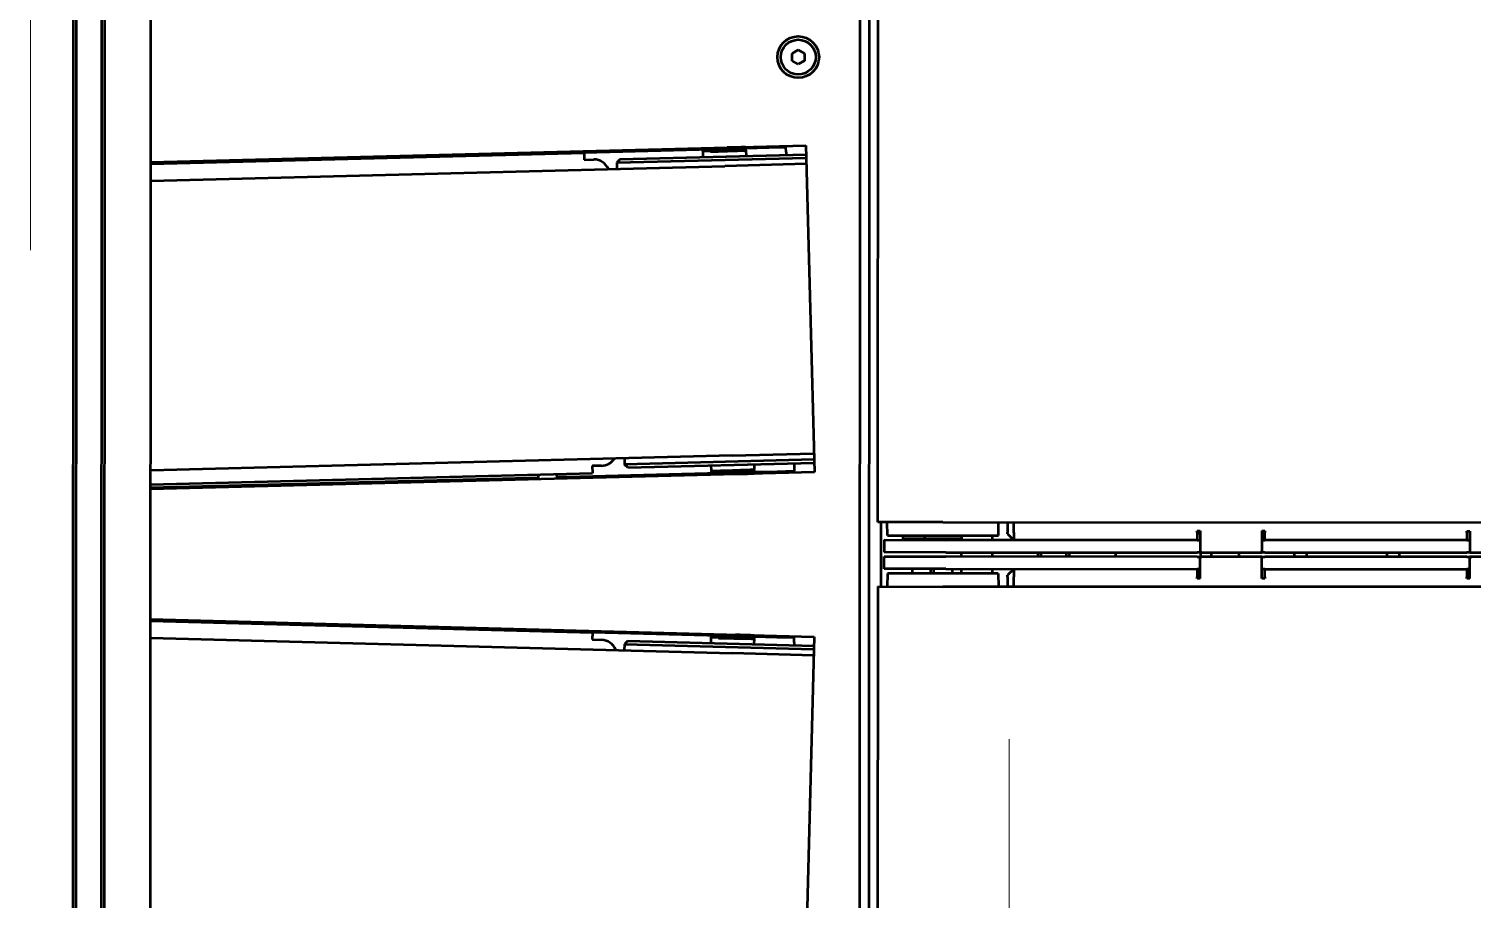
# Model space of a CAD drawing. Header units: millimetres. Extents: x 845401 to 948039, y 511594 to 550263.
# Drawn here: x 912824.5 to 913292.7, y 536527.6 to 536810.1 of the extents above; entities that cross this region are included whole.
import ezdxf

# ---------------------------------------------------------------- set-up
doc = ezdxf.new("R2010")
doc.units = ezdxf.units.MM
doc.layers.add('00', color=7, linetype='Continuous')
doc.layers.add('A-剖-0.10mm.......SECT-L01', color=255, linetype='Continuous', lineweight=18)
doc.layers.add('可见 (ISO)', color=7, linetype='Continuous', lineweight=50)

# ---------------------------------------------------------------- blocks, each defined once
blk = doc.blocks.new('单件分离新结构核图')
at = {"layer": '可见 (ISO)'}
for p, q in [((4619101.27, 893985.08), (4619101.27, 896285.08)), ((4619102.27, 893985.08), (4619102.27, 896285.08)), ((4619110.47, 893985.08), (4619110.47, 896285.08)), ((4619111.47, 893985.08), (4619111.47, 896285.08)), ((4619126.37, 893985.08), (4619126.37, 896285.08)), ((4619356.37, 896118.98), (4619356.37, 894467.18)), ((4619359.37, 896105.08), (4619359.37, 894481.08)), ((4619362.27, 895303.53), (4619362.27, 895483.53)), ((4619334.37, 895455.63), (4619336.37, 895456.79)), ((4619334.37, 895453.32), (4619334.37, 895455.63)), ((4619336.37, 895456.79), (4619338.37, 895455.63)), ((4619338.37, 895455.63), (4619338.37, 895453.32)), ((4619336.37, 895452.17), (4619334.37, 895453.32)), ((4619338.37, 895453.32), (4619336.37, 895452.17)), ((4619126.37, 895420.23), (4619338.89, 895425.79)), ((4619126.37, 895419.74), (4619266.94, 895423.43)), ((4619249.15, 895422.96), (4619249.14, 895423.44)), ((4619255.73, 895423.61), (4619255.75, 895423.13)), ((4619308.39, 895424.51), (4619266.94, 895423.43)), ((4619266.94, 895423.43), (4619267, 895421.13)), ((4619277.53, 895420.2), (4619339, 895421.81)), ((4619338.97, 895422.81), (4619278.5, 895421.23)), ((4619305.43, 895424.28), (4619305.43, 895424.32)), ((4619305.44, 895423.93), (4619305.44, 895424.01)), ((4619305.44, 895423.93), (4619307.93, 895424)), ((4619305.44, 895423.93), (4619305.49, 895421.93)), ((4619305.61, 895424.19), (4619305.45, 895424.27)), ((4619305.56, 895424.08), (4619305.61, 895424.11)), ((4619305.6, 895424.43), (4619305.6, 895424.44)), ((4619305.6, 895424.44), (4619305.6, 895424.43)), ((4619305.61, 895424.11), (4619305.61, 895424.19)), ((4619305.61, 895424.19), (4619305.61, 895424.11)), ((4619307.93, 895424), (4619307.93, 895423.8)), ((4619308.01, 895424), (4619307.93, 895424)), ((4619307.93, 895423.8), (4619308.04, 895423.9)), ((4619308.04, 895423.98), (4619308.01, 895424)), ((4619308.9, 895424.02), (4619308.02, 895424)), ((4619308.04, 895423.9), (4619308.04, 895423.98)), ((4619313.38, 895424.64), (4619308.39, 895424.51)), ((4619308.87, 895424.33), (4619308.87, 895424.25)), ((4619309.04, 895424.47), (4619309.04, 895424.43)), ((4619309.04, 895424.16), (4619309.04, 895424.12)), ((4619313.38, 895424.64), (4619313.37, 895425.12)), ((4619319.24, 895425.28), (4619319.24, 895425.26)), ((4619319.4, 895425.12), (4619319.25, 895425.02)), ((4619319.25, 895425.02), (4619319.25, 895424.94)), ((4619319.41, 895424.8), (4619319.25, 895424.71)), ((4619319.25, 895424.71), (4619319.26, 895424.63)), ((4619319.41, 895424.48), (4619319.26, 895424.39)), ((4619319.26, 895424.39), (4619319.26, 895424.31)), ((4619319.26, 895424.31), (4619319.44, 895424.22)), ((4619319.41, 895425.13), (4619319.41, 895425.17)), ((4619326.82, 895424.99), (4619319.41, 895424.8)), ((4619319.42, 895424.81), (4619319.42, 895424.85)), ((4619319.43, 895424.49), (4619319.43, 895424.53)), ((4619319.44, 895424.22), (4619319.49, 895422.3)), ((4619332.42, 895425.14), (4619326.82, 895424.99)), ((4619332.42, 895425.14), (4619332.41, 895425.62)), ((4619332.46, 895423.64), (4619332.42, 895425.14)), ((4619332.46, 895423.64), (4619332.48, 895422.64)), ((4619338.89, 895425.79), (4619341.67, 895319.83)), ((4619126.37, 895414.24), (4619312.57, 895419.12)), ((4619267.12, 895421.13), (4619267, 895421.13)), ((4619267.12, 895421.13), (4619270.06, 895421.21)), ((4619278.5, 895421.23), (4619277.53, 895420.2)), ((4619277.53, 895420.2), (4619277.58, 895418.2)), ((4619339.05, 895419.81), (4619312.57, 895419.12)), ((4619315.03, 895325.15), (4619126.37, 895320.21)), ((4619280.04, 895324.23), (4619280.1, 895322.24)), ((4619341.56, 895323.85), (4619280.1, 895322.24)), ((4619315.03, 895325.15), (4619341.51, 895325.84)), ((4619341.67, 895319.83), (4619126.37, 895314.19)), ((4619126.37, 895315.71), (4619269.66, 895319.46)), ((4619252.21, 895317.49), (4619252.17, 895319)), ((4619258.21, 895317.64), (4619258.17, 895319.16)), ((4619258.49, 895318.17), (4619261.49, 895318.25)), ((4619261.49, 895318.25), (4619311.13, 895319.55)), ((4619269.6, 895321.76), (4619269.72, 895321.76)), ((4619269.6, 895321.76), (4619269.66, 895319.46)), ((4619272.66, 895321.84), (4619269.72, 895321.76)), ((4619281.12, 895321.26), (4619280.1, 895322.24)), ((4619281.12, 895321.26), (4619341.59, 895322.85)), ((4619308.11, 895321.97), (4619308.15, 895320.44)), ((4619308.26, 895320.38), (4619308.15, 895320.44)), ((4619308.16, 895320.16), (4619308.27, 895320.23)), ((4619308.16, 895320.16), (4619308.16, 895320.12)), ((4619308.33, 895320.03), (4619308.16, 895320.12)), ((4619308.17, 895319.84), (4619308.17, 895319.8)), ((4619308.18, 895319.52), (4619308.18, 895319.49)), ((4619308.34, 895319.71), (4619308.19, 895319.79)), ((4619308.2, 895319.47), (4619308.2, 895319.48)), ((4619308.26, 895320.45), (4619308.27, 895320.17)), ((4619308.34, 895319.95), (4619308.33, 895320.03)), ((4619308.34, 895319.97), (4619309.31, 895320)), ((4619308.34, 895319.95), (4619308.34, 895319.97)), ((4619308.34, 895319.63), (4619308.34, 895319.71)), ((4619308.35, 895319.63), (4619308.35, 895319.71)), ((4619309.31, 895320), (4619311.64, 895320.06)), ((4619311.13, 895319.55), (4619316.13, 895319.68)), ((4619311.6, 895319.85), (4619311.6, 895319.77)), ((4619311.77, 895319.95), (4619311.77, 895319.99)), ((4619311.78, 895319.63), (4619311.78, 895319.67)), ((4619316.15, 895319.16), (4619316.13, 895319.68)), ((4619322.15, 895320.65), (4619321.98, 895320.54)), ((4619321.98, 895320.46), (4619321.98, 895320.54)), ((4619321.98, 895320.46), (4619322.16, 895320.37)), ((4619322.14, 895320.32), (4619321.99, 895320.22)), ((4619321.99, 895320.15), (4619321.99, 895320.22)), ((4619322, 895319.83), (4619329.57, 895320.03)), ((4619322.15, 895320), (4619322, 895319.91)), ((4619322, 895319.83), (4619322, 895319.91)), ((4619322.16, 895319.68), (4619322.01, 895319.59)), ((4619322.01, 895319.51), (4619322.01, 895319.59)), ((4619322.17, 895319.36), (4619322.09, 895319.32)), ((4619322.11, 895322.34), (4619322.15, 895320.65)), ((4619322.16, 895320.37), (4619322.16, 895320.34)), ((4619322.16, 895320.34), (4619322.16, 895320.33)), ((4619322.16, 895320.34), (4619322.16, 895320.34)), ((4619322.17, 895320.05), (4619322.17, 895320.01)), ((4619322.17, 895319.73), (4619322.18, 895319.69)), ((4619322.18, 895319.42), (4619322.18, 895319.38)), ((4619329.57, 895320.03), (4619335.17, 895320.18)), ((4619335.1, 895322.68), (4619335.13, 895321.68)), ((4619335.13, 895321.68), (4619335.17, 895320.18)), ((4619335.18, 895319.66), (4619335.17, 895320.18)), ((4619126.37, 895314.71), (4619248.9, 895317.92)), ((4619248.9, 895317.92), (4619251.9, 895318)), ((4619251.91, 895317.48), (4619251.9, 895318)), ((4619251.9, 895318), (4619252.2, 895318)), ((4619258.19, 895318.16), (4619258.49, 895318.17)), ((4619258.49, 895318.17), (4619258.51, 895317.65)), ((4619383.37, 895303.53), (4619362.27, 895303.53)), ((4619363.37, 895282.63), (4619363.37, 895303.53)), ((4619365.37, 895299.28), (4619365.27, 895303.53)), ((4619383.37, 895303.53), (4619745.37, 895303.53)), ((4619401.37, 895299.28), (4619401.46, 895303.53)), ((4619404.37, 895303.53), (4619404.37, 895300.28)), ((4619404.37, 895299.78), (4619404.37, 895300.28)), ((4619404.37, 895299.78), (4619406.37, 895297.78)), ((4619406.37, 895300.28), (4619406.37, 895303.53)), ((4619406.37, 895300.28), (4619406.37, 895297.78)), ((4619465.87, 895300.28), (4619465.87, 895300.78)), ((4619465.87, 895300.78), (4619466.87, 895300.78)), ((4619465.87, 895300.28), (4619465.87, 895297.78)), ((4619466.87, 895300.78), (4619466.87, 895294.28)), ((4619486.87, 895300.78), (4619486.87, 895294.28)), ((4619486.87, 895300.78), (4619487.87, 895300.78)), ((4619487.87, 895300.78), (4619487.87, 895300.28)), ((4619487.87, 895297.78), (4619487.87, 895300.28)), ((4619553.37, 895300.28), (4619553.37, 895300.78)), ((4619553.37, 895300.78), (4619554.37, 895300.78)), ((4619553.37, 895300.28), (4619553.37, 895297.78)), ((4619554.37, 895300.78), (4619554.37, 895294.28)), ((4619364.37, 895297.78), (4619364.37, 895293.78)), ((4619364.37, 895297.78), (4619384.37, 895297.78)), ((4619365.37, 895299.28), (4619401.37, 895299.28)), ((4619370.37, 895299.28), (4619370.37, 895298.28)), ((4619370.37, 895298.28), (4619377.37, 895298.28)), ((4619370.87, 895297.78), (4619370.37, 895298.28)), ((4619377.37, 895299.28), (4619377.37, 895298.28)), ((4619377.37, 895298.28), (4619389.37, 895298.28)), ((4619377.87, 895297.78), (4619377.37, 895298.28)), ((4619465.87, 895297.78), (4619384.37, 895297.78)), ((4619388.87, 895297.78), (4619389.37, 895298.28)), ((4619389.37, 895299.28), (4619389.37, 895298.28)), ((4619389.37, 895297.78), (4619389.37, 895298.28)), ((4619399.37, 895299.28), (4619399.37, 895297.78)), ((4619465.87, 895297.78), (4619466.87, 895297.78)), ((4619466.87, 895297.78), (4619466.87, 895293.78)), ((4619486.87, 895297.78), (4619486.87, 895293.78)), ((4619486.87, 895297.78), (4619487.87, 895297.78)), ((4619553.37, 895297.78), (4619487.87, 895297.78)), ((4619553.37, 895297.78), (4619554.37, 895297.78)), ((4619554.37, 895297.78), (4619554.37, 895293.78)), ((4619384.37, 895293.78), (4619364.37, 895293.78)), ((4619364.37, 895292.38), (4619384.37, 895292.38)), ((4619364.37, 895288.38), (4619364.37, 895292.38)), ((4619384.37, 895293.78), (4619465.87, 895293.78)), ((4619465.87, 895292.38), (4619384.37, 895292.38)), ((4619389.37, 895292.38), (4619389.37, 895293.78)), ((4619399.37, 895293.78), (4619399.37, 895292.38)), ((4619414.27, 895292.38), (4619414.27, 895293.78)), ((4619415.27, 895292.38), (4619415.27, 895293.78)), ((4619423.47, 895292.38), (4619423.47, 895293.78)), ((4619424.47, 895292.38), (4619424.47, 895293.78)), ((4619439.37, 895293.78), (4619439.37, 895292.38)), ((4619466.87, 895293.78), (4619465.87, 895293.78)), ((4619465.87, 895292.38), (4619466.87, 895292.38)), ((4619466.87, 895293.78), (4619467.37, 895293.78)), ((4619467.37, 895292.38), (4619466.87, 895292.38)), ((4619466.87, 895288.38), (4619466.87, 895292.38)), ((4619466.87, 895285.38), (4619466.87, 895291.88)), ((4619466.97, 895293.78), (4619466.97, 895292.38)), ((4619467.37, 895293.78), (4619486.37, 895293.78)), ((4619486.37, 895292.38), (4619467.37, 895292.38)), ((4619470.57, 895292.38), (4619470.57, 895293.78)), ((4619479.37, 895293.78), (4619479.37, 895292.38)), ((4619486.37, 895293.78), (4619486.87, 895293.78)), ((4619486.87, 895292.38), (4619486.37, 895292.38)), ((4619487.87, 895293.78), (4619486.87, 895293.78)), ((4619486.87, 895292.38), (4619487.87, 895292.38)), ((4619486.87, 895288.38), (4619486.87, 895292.38)), ((4619486.87, 895285.38), (4619486.87, 895291.88)), ((4619487.87, 895293.78), (4619553.37, 895293.78)), ((4619553.37, 895292.38), (4619487.87, 895292.38)), ((4619497.37, 895293.78), (4619497.37, 895292.38)), ((4619501.37, 895293.78), (4619501.37, 895292.38)), ((4619527.37, 895293.78), (4619527.37, 895292.38)), ((4619531.37, 895293.78), (4619531.37, 895292.38)), ((4619554.37, 895293.78), (4619553.37, 895293.78)), ((4619553.37, 895292.38), (4619554.37, 895292.38)), ((4619554.37, 895293.78), (4619554.87, 895293.78)), ((4619554.87, 895292.38), (4619554.37, 895292.38)), ((4619554.37, 895288.38), (4619554.37, 895292.38)), ((4619554.37, 895285.38), (4619554.37, 895291.88)), ((4619554.87, 895293.78), (4619573.87, 895293.78)), ((4619573.87, 895292.38), (4619554.87, 895292.38)), ((4619384.37, 895288.38), (4619364.37, 895288.38)), ((4619365.37, 895286.88), (4619365.27, 895282.63)), ((4619401.37, 895286.88), (4619365.37, 895286.88)), ((4619373.37, 895288.38), (4619373.37, 895286.88)), ((4619379.37, 895288.38), (4619379.37, 895286.88)), ((4619380.37, 895288.38), (4619380.37, 895286.88)), ((4619384.37, 895288.38), (4619465.87, 895288.38)), ((4619386.37, 895288.38), (4619386.37, 895286.88)), ((4619389.37, 895286.88), (4619389.37, 895288.38)), ((4619399.37, 895288.38), (4619399.37, 895286.88)), ((4619401.37, 895286.88), (4619401.46, 895282.63)), ((4619406.37, 895288.38), (4619404.37, 895286.38)), ((4619404.37, 895285.88), (4619404.37, 895286.38)), ((4619404.37, 895285.88), (4619404.37, 895282.63)), ((4619406.37, 895288.38), (4619406.37, 895285.88)), ((4619406.37, 895282.63), (4619406.37, 895285.88)), ((4619466.87, 895288.38), (4619465.87, 895288.38)), ((4619465.87, 895288.38), (4619465.87, 895285.88)), ((4619465.87, 895285.38), (4619465.87, 895285.88)), ((4619487.87, 895288.38), (4619486.87, 895288.38)), ((4619487.87, 895288.38), (4619553.37, 895288.38)), ((4619487.87, 895285.88), (4619487.87, 895288.38)), ((4619487.87, 895285.88), (4619487.87, 895285.38)), ((4619554.37, 895288.38), (4619553.37, 895288.38)), ((4619553.37, 895288.38), (4619553.37, 895285.88)), ((4619553.37, 895286.08), (4619554.37, 895286.08)), ((4619553.37, 895285.38), (4619553.37, 895285.88)), ((4619362.27, 895282.63), (4619383.37, 895282.63)), ((4619362.27, 895282.63), (4619362.27, 895102.63)), ((4619745.37, 895282.63), (4619383.37, 895282.63)), ((4619466.87, 895285.38), (4619465.87, 895285.38)), ((4619487.87, 895285.38), (4619486.87, 895285.38)), ((4619554.37, 895285.38), (4619553.37, 895285.38)), ((4619126.37, 895271.97), (4619341.67, 895266.33)), ((4619126.37, 895271.45), (4619269.69, 895267.7)), ((4619251.9, 895268.16), (4619251.91, 895268.68)), ((4619258.51, 895268.51), (4619258.49, 895267.99)), ((4619269.69, 895267.7), (4619269.63, 895265.4)), ((4619311.13, 895266.61), (4619269.69, 895267.7)), ((4619316.13, 895266.48), (4619316.15, 895267)), ((4619322.01, 895266.84), (4619322.01, 895266.79)), ((4619126.37, 895265.95), (4619315.03, 895261.01)), ((4619269.75, 895265.39), (4619269.63, 895265.4)), ((4619269.75, 895265.39), (4619272.69, 895265.32)), ((4619280.1, 895263.92), (4619280.04, 895261.92)), ((4619281.12, 895264.89), (4619280.1, 895263.92)), ((4619280.1, 895263.92), (4619341.56, 895262.31)), ((4619341.59, 895263.31), (4619281.12, 895264.89)), ((4619308.16, 895266.19), (4619308.11, 895264.19)), ((4619308.16, 895266.19), (4619310.65, 895266.12)), ((4619308.17, 895266.54), (4619308.18, 895266.58)), ((4619308.17, 895266.19), (4619308.17, 895266.26)), ((4619308.34, 895266.43), (4619308.19, 895266.53)), ((4619308.29, 895266.33), (4619308.34, 895266.36)), ((4619308.34, 895266.36), (4619308.34, 895266.44)), ((4619308.34, 895266.43), (4619308.34, 895266.36)), ((4619308.35, 895266.67), (4619308.35, 895266.68)), ((4619308.35, 895266.68), (4619308.35, 895266.67)), ((4619310.65, 895266.12), (4619310.64, 895265.92)), ((4619310.64, 895265.92), (4619310.76, 895266.02)), ((4619310.74, 895266.12), (4619310.65, 895266.12)), ((4619310.76, 895266.1), (4619310.74, 895266.12)), ((4619311.64, 895266.1), (4619310.75, 895266.12)), ((4619310.76, 895266.02), (4619310.76, 895266.1)), ((4619316.13, 895266.48), (4619311.13, 895266.61)), ((4619311.6, 895266.4), (4619311.6, 895266.32)), ((4619311.77, 895266.22), (4619311.77, 895266.18)), ((4619311.78, 895266.54), (4619311.78, 895266.5)), ((4619322.15, 895266), (4619321.99, 895265.92)), ((4619321.99, 895265.92), (4619321.99, 895265.84)), ((4619321.99, 895265.84), (4619322.16, 895265.74)), ((4619322.01, 895266.55), (4619322, 895266.47)), ((4619322.15, 895266.32), (4619322, 895266.24)), ((4619322, 895266.24), (4619322, 895266.16)), ((4619322.16, 895266.64), (4619322.01, 895266.55)), ((4619322.16, 895265.74), (4619322.11, 895263.82)), ((4619329.57, 895266.13), (4619322.16, 895266.32)), ((4619322.16, 895266.01), (4619322.16, 895266.05)), ((4619322.17, 895266.33), (4619322.17, 895266.37)), ((4619322.18, 895266.65), (4619322.18, 895266.69)), ((4619335.17, 895265.98), (4619329.57, 895266.13)), ((4619335.13, 895264.48), (4619335.1, 895263.48)), ((4619335.13, 895264.48), (4619335.17, 895265.98)), ((4619335.17, 895265.98), (4619335.18, 895266.5)), ((4619341.67, 895266.33), (4619338.89, 895160.36)), ((4619341.51, 895260.31), (4619315.03, 895261.01))]:
    blk.add_line(p, q, dxfattribs=at)
for radius in [6.75, 5.67]:
    blk.add_circle((4619336.37, 895454.48), radius, dxfattribs=at)
for centre, radius, start, end in [((4619464.37, 895298.08), 3, 33.5573, 60), ((4619467.37, 895294.28), 0.5, 180, 270), ((4619467.37, 895291.88), 0.5, 90, 180), ((4619486.37, 895294.28), 0.5, 270, 0), ((4619486.37, 895291.88), 0.5, 0, 90), ((4619554.87, 895294.28), 0.5, 180, 270), ((4619554.87, 895291.88), 0.5, 90, 180), ((4619464.37, 895286.08), 3, 33.5573, 50.0555)]:
    blk.add_arc(centre, radius, start, end, dxfattribs=at)
for centre, major_axis, ratio, start_param, end_param in [((4619270.19, 895416.21), (-0.13, 5), 0.99863, 5.080657, 6.283185), ((4619272.53, 895326.84), (0.13, -5), 0.99863, 0, 0.976411), ((4619309.74, 895302.9), (-0.46, 17.73), 0.5, 6.000012, 6.015054), ((4619272.55, 895260.32), (0.13, 5), 0.99863, 5.080657, 6.283185)]:
    blk.add_ellipse(centre, major_axis=major_axis, ratio=ratio, start_param=start_param, end_param=end_param, dxfattribs=at)
for points, knots in [([(4619305.43, 895424.32), (4619305.46, 895424.34), (4619305.49, 895424.36), (4619305.55, 895424.4), (4619305.57, 895424.41), (4619305.6, 895424.43)], [-0.03607493, -0.03607493, -0.03607493, -0.03607493, -0.01803798, -0.01803798, -0.000001, -0.000001, -0.000001, -0.000001]), ([(4619305.61, 895424.19), (4619305.58, 895424.21), (4619305.55, 895424.22), (4619305.49, 895424.25), (4619305.46, 895424.27), (4619305.43, 895424.28)], [-0.03594807, -0.03594807, -0.03594807, -0.03594807, -0.01797394, -0.01797394, 0, 0, 0, 0]), ([(4619305.44, 895424.01), (4619305.47, 895424.02), (4619305.5, 895424.04), (4619305.55, 895424.08), (4619305.58, 895424.1), (4619305.61, 895424.11)], [-0.03607493, -0.03607493, -0.03607493, -0.03607493, -0.01803798, -0.01803798, -0.000001, -0.000001, -0.000001, -0.000001]), ([(4619307.93, 895423.8), (4619308.62, 895423.82), (4619309.41, 895423.85), (4619311.09, 895423.91), (4619311.95, 895423.94), (4619313.71, 895423.99), (4619314.58, 895424.02), (4619316.23, 895424.08), (4619316.99, 895424.11), (4619318.22, 895424.15), (4619318.69, 895424.17), (4619319.3, 895424.2), (4619319.45, 895424.21), (4619319.44, 895424.22)], [-3.788754, -3.788754, -3.788754, -3.788754, -3.518995, -3.518995, -3.258988, -3.258988, -2.991193, -2.991193, -2.712884, -2.712884, -2.443494, -2.443494, -2.184479, -2.184479, -2.184479, -2.184479]), ([(4619319.26, 895424.39), (4619319.25, 895424.38), (4619319.1, 895424.37), (4619318.52, 895424.34), (4619318.07, 895424.33), (4619316.91, 895424.28), (4619316.19, 895424.26), (4619314.61, 895424.2), (4619313.76, 895424.17), (4619312.03, 895424.12), (4619311.17, 895424.09), (4619309.51, 895424.03), (4619308.72, 895424), (4619308.04, 895423.98)], [0.02692, 0.02692, 0.02692, 0.02692, 0.265642, 0.265642, 0.521602, 0.521602, 0.786962, 0.786962, 1.048502, 1.048502, 1.30615, 1.30615, 1.573684, 1.573684, 1.573684, 1.573684]), ([(4619309.04, 895424.43), (4619309.01, 895424.42), (4619308.98, 895424.4), (4619308.92, 895424.36), (4619308.89, 895424.34), (4619308.87, 895424.33)], [-0.03607394, -0.03607394, -0.03607394, -0.03607394, -0.01803698, -0.01803698, 0, 0, 0, 0]), ([(4619308.87, 895424.25), (4619308.9, 895424.23), (4619308.93, 895424.22), (4619308.99, 895424.19), (4619309.01, 895424.17), (4619309.04, 895424.16)], [-0.03594725, -0.03594725, -0.03594725, -0.03594725, -0.01797361, -0.01797361, 0, 0, 0, 0]), ([(4619309.04, 895424.12), (4619309.02, 895424.1), (4619309, 895424.08), (4619308.95, 895424.05), (4619308.92, 895424.04), (4619308.9, 895424.02)], [-0.03101521, -0.03101521, -0.03101521, -0.03101521, -0.01550818, -0.01550818, -0.000001, -0.000001, -0.000001, -0.000001]), ([(4619308.94, 895424.53), (4619308.94, 895424.52), (4619308.94, 895424.52), (4619308.98, 895424.5), (4619309.01, 895424.49), (4619309.04, 895424.47)], [-0.02011742, -0.02011742, -0.02011742, -0.02011742, -0.01797361, -0.01797361, 0, 0, 0, 0]), ([(4619319.42, 895424.85), (4619319.41, 895424.84), (4619319.27, 895424.83), (4619318.76, 895424.81), (4619318.4, 895424.8), (4619317.39, 895424.76), (4619316.7, 895424.73), (4619315.15, 895424.68), (4619314.29, 895424.65), (4619312.66, 895424.6), (4619311.92, 895424.57), (4619310.44, 895424.52), (4619309.71, 895424.5), (4619309.04, 895424.47)], [0, 0, 0, 0, 0.230773, 0.230773, 0.452546, 0.452546, 0.722612, 0.722612, 0.992679, 0.992679, 1.214452, 1.214452, 1.445224, 1.445224, 1.445224, 1.445224]), ([(4619319.42, 895424.81), (4619319.4, 895424.8), (4619319.05, 895424.78), (4619318.49, 895424.76), (4619317.77, 895424.73), (4619316.58, 895424.69), (4619315.19, 895424.64), (4619314.29, 895424.61), (4619313.34, 895424.58), (4619312.43, 895424.55), (4619311.3, 895424.51), (4619310.09, 895424.47), (4619309.04, 895424.43)], [0.966826844, 0.966826844, 0.966826844, 0.966826844, 0.968795661, 0.968795661, 0.968795661, 0.971280961, 0.971280961, 0.971280961, 0.972866231, 0.972866231, 0.972866231, 0.974835049, 0.974835049, 0.974835049, 0.974835049]), ([(4619319.43, 895424.53), (4619319.42, 895424.53), (4619319.28, 895424.52), (4619318.76, 895424.49), (4619318.41, 895424.48), (4619317.4, 895424.44), (4619316.71, 895424.42), (4619315.15, 895424.36), (4619314.3, 895424.33), (4619312.67, 895424.28), (4619311.93, 895424.25), (4619310.45, 895424.2), (4619309.72, 895424.18), (4619309.04, 895424.16)], [0.000001, 0.000001, 0.000001, 0.000001, 0.230773, 0.230773, 0.452547, 0.452547, 0.722613, 0.722613, 0.99268, 0.99268, 1.214453, 1.214453, 1.445225, 1.445225, 1.445225, 1.445225]), ([(4619319.41, 895425.17), (4619319.4, 895425.16), (4619319.26, 895425.15), (4619318.75, 895425.13), (4619318.39, 895425.11), (4619317.38, 895425.07), (4619316.7, 895425.05), (4619315.14, 895425), (4619314.28, 895424.97), (4619313.38, 895424.94), (4619313.38, 895424.94), (4619313.38, 895424.94)], [0.000001, 0.000001, 0.000001, 0.000001, 0.2307732, 0.2307732, 0.4525467, 0.4525467, 0.7226132, 0.7226132, 0.9926796, 0.9926796, 0.9938101, 0.9938101, 0.9938101, 0.9938101]), ([(4619319.41, 895425.13), (4619319.39, 895425.12), (4619319.04, 895425.1), (4619318.48, 895425.08), (4619317.77, 895425.05), (4619316.58, 895425.01), (4619315.18, 895424.96), (4619314.6, 895424.94), (4619313.98, 895424.92), (4619313.38, 895424.9)], [0.942403424, 0.942403424, 0.942403424, 0.942403424, 0.944372241, 0.944372241, 0.944372241, 0.946857541, 0.946857541, 0.946857541, 0.947892904, 0.947892904, 0.947892904, 0.947892904]), ([(4619319.41, 895425.17), (4619319.38, 895425.18), (4619319.35, 895425.2), (4619319.3, 895425.23), (4619319.27, 895425.25), (4619319.24, 895425.26)], [-0.03607492, -0.03607492, -0.03607492, -0.03607492, -0.01803798, -0.01803798, -0.00047941, -0.00047941, -0.00047941, -0.00047941]), ([(4619319.42, 895424.85), (4619319.39, 895424.87), (4619319.36, 895424.88), (4619319.31, 895424.91), (4619319.28, 895424.93), (4619319.25, 895424.94)], [-0.03607493, -0.03607493, -0.03607493, -0.03607493, -0.01803798, -0.01803798, -0.00047941, -0.00047941, -0.00047941, -0.00047941]), ([(4619319.43, 895424.53), (4619319.4, 895424.55), (4619319.37, 895424.56), (4619319.31, 895424.6), (4619319.29, 895424.61), (4619319.26, 895424.63)], [-0.03607492, -0.03607492, -0.03607492, -0.03607492, -0.01803798, -0.01803798, -0.00047941, -0.00047941, -0.00047941, -0.00047941]), ([(4619308.16, 895320.12), (4619308.15, 895320.13), (4619308.27, 895320.13), (4619308.79, 895320.16), (4619309.23, 895320.18), (4619310.4, 895320.22), (4619311.13, 895320.25), (4619312.76, 895320.3), (4619313.63, 895320.33), (4619315.43, 895320.39), (4619316.35, 895320.42), (4619318.1, 895320.48), (4619318.92, 895320.51), (4619320.31, 895320.56), (4619320.87, 895320.58), (4619321.74, 895320.62), (4619322.02, 895320.63), (4619322.14, 895320.64), (4619322.15, 895320.64), (4619322.15, 895320.65)], [-4.545679, -4.545679, -4.545679, -4.545679, -4.313288, -4.313288, -4.045708, -4.045708, -3.766246, -3.766246, -3.49745, -3.49745, -3.222585, -3.222585, -2.946603, -2.946603, -2.680737, -2.680737, -2.402751, -2.402751, -2.330392, -2.330392, -2.330392, -2.330392]), ([(4619308.17, 895319.84), (4619308.2, 895319.86), (4619308.23, 895319.88), (4619308.28, 895319.91), (4619308.31, 895319.93), (4619308.34, 895319.95)], [-0.03607393, -0.03607393, -0.03607393, -0.03607393, -0.01803698, -0.01803698, 0, 0, 0, 0]), ([(4619308.35, 895319.71), (4619308.32, 895319.73), (4619308.29, 895319.74), (4619308.23, 895319.77), (4619308.2, 895319.79), (4619308.17, 895319.8)], [-0.03594725, -0.03594725, -0.03594725, -0.03594725, -0.01797361, -0.01797361, 0, 0, 0, 0]), ([(4619308.18, 895319.52), (4619308.21, 895319.54), (4619308.23, 895319.56), (4619308.29, 895319.6), (4619308.32, 895319.61), (4619308.35, 895319.63)], [-0.03607393, -0.03607393, -0.03607393, -0.03607393, -0.01803698, -0.01803698, 0, 0, 0, 0]), ([(4619309.31, 895320), (4619310.03, 895320.03), (4619311.22, 895320.07), (4619312.6, 895320.12), (4619313.43, 895320.15), (4619314.32, 895320.18), (4619315.16, 895320.21), (4619316.56, 895320.25), (4619318.08, 895320.3), (4619319.27, 895320.35), (4619320.02, 895320.37), (4619320.63, 895320.4), (4619321.07, 895320.41), (4619321.64, 895320.44), (4619321.97, 895320.45), (4619321.98, 895320.46)], [0.97567857, 0.97567857, 0.97567857, 0.97567857, 0.97817177, 0.97817177, 0.97817177, 0.9796748, 0.9796748, 0.9796748, 0.98217219, 0.98217219, 0.98217219, 0.98373984, 0.98373984, 0.98373984, 0.98577236, 0.98577236, 0.98577236, 0.98577236]), ([(4619311.77, 895319.95), (4619311.74, 895319.93), (4619311.72, 895319.92), (4619311.66, 895319.88), (4619311.63, 895319.86), (4619311.6, 895319.85)], [-0.03607393, -0.03607393, -0.03607393, -0.03607393, -0.01803698, -0.01803698, 0, 0, 0, 0]), ([(4619311.6, 895319.77), (4619311.63, 895319.75), (4619311.66, 895319.74), (4619311.72, 895319.71), (4619311.75, 895319.69), (4619311.78, 895319.67)], [-0.03594725, -0.03594725, -0.03594725, -0.03594725, -0.01797361, -0.01797361, 0, 0, 0, 0]), ([(4619311.78, 895319.63), (4619311.75, 895319.62), (4619311.72, 895319.6), (4619311.69, 895319.57), (4619311.67, 895319.57), (4619311.66, 895319.56)], [-0.03607393, -0.03607393, -0.03607393, -0.03607393, -0.01803698, -0.01803698, -0.01139413, -0.01139413, -0.01139413, -0.01139413]), ([(4619322.16, 895320.37), (4619322.16, 895320.37), (4619322.13, 895320.36), (4619321.91, 895320.35), (4619321.6, 895320.33), (4619320.66, 895320.3), (4619320.02, 895320.27), (4619318.54, 895320.22), (4619317.7, 895320.19), (4619315.99, 895320.13), (4619315.12, 895320.1), (4619313.4, 895320.05), (4619312.55, 895320.02), (4619311.77, 895319.99)], [-1.467462, -1.467462, -1.467462, -1.467462, -1.339901, -1.339901, -1.074026, -1.074026, -0.796048, -0.796048, -0.523267, -0.523267, -0.265917, -0.265917, -0.000001, -0.000001, -0.000001, -0.000001]), ([(4619322.17, 895320.05), (4619322.14, 895320.07), (4619322.11, 895320.08), (4619322.05, 895320.12), (4619322.02, 895320.13), (4619321.99, 895320.15)], [-0.03607393, -0.03607393, -0.03607393, -0.03607393, -0.01803698, -0.01803698, -0.00047842, -0.00047842, -0.00047842, -0.00047842]), ([(4619322.17, 895319.73), (4619322.14, 895319.75), (4619322.12, 895319.77), (4619322.06, 895319.8), (4619322.03, 895319.81), (4619322, 895319.83)], [-0.03607393, -0.03607393, -0.03607393, -0.03607393, -0.01803698, -0.01803698, -0.00047842, -0.00047842, -0.00047842, -0.00047842]), ([(4619322.18, 895319.42), (4619322.15, 895319.43), (4619322.12, 895319.45), (4619322.07, 895319.48), (4619322.04, 895319.5), (4619322.01, 895319.51)], [-0.03607393, -0.03607393, -0.03607393, -0.03607393, -0.01803698, -0.01803698, -0.00047842, -0.00047842, -0.00047842, -0.00047842]), ([(4619322.18, 895266.69), (4619322.17, 895266.68), (4619322.03, 895266.68), (4619321.51, 895266.68), (4619321.16, 895266.69), (4619320.15, 895266.7), (4619319.46, 895266.71), (4619317.9, 895266.74), (4619317.04, 895266.76), (4619316.15, 895266.77), (4619316.14, 895266.77), (4619316.14, 895266.77)], [0.000001, 0.000001, 0.000001, 0.000001, 0.2307732, 0.2307732, 0.4525467, 0.4525467, 0.7226132, 0.7226132, 0.9926796, 0.9926796, 0.9938101, 0.9938101, 0.9938101, 0.9938101]), ([(4619322.18, 895266.65), (4619322.16, 895266.64), (4619321.81, 895266.64), (4619321.24, 895266.65), (4619320.53, 895266.66), (4619319.34, 895266.67), (4619317.94, 895266.7), (4619317.36, 895266.71), (4619316.75, 895266.72), (4619316.14, 895266.73)], [0.942403424, 0.942403424, 0.942403424, 0.942403424, 0.944372241, 0.944372241, 0.944372241, 0.946857541, 0.946857541, 0.946857541, 0.947892904, 0.947892904, 0.947892904, 0.947892904]), ([(4619322.18, 895266.69), (4619322.15, 895266.71), (4619322.12, 895266.72), (4619322.07, 895266.76), (4619322.04, 895266.78), (4619322.01, 895266.79)], [-0.03607492, -0.03607492, -0.03607492, -0.03607492, -0.01803798, -0.01803798, -0.00047941, -0.00047941, -0.00047941, -0.00047941]), ([(4619308.34, 895266.44), (4619308.32, 895266.45), (4619308.29, 895266.47), (4619308.23, 895266.5), (4619308.2, 895266.52), (4619308.17, 895266.54)], [-0.03594807, -0.03594807, -0.03594807, -0.03594807, -0.01797394, -0.01797394, 0, 0, 0, 0]), ([(4619308.17, 895266.26), (4619308.2, 895266.28), (4619308.23, 895266.29), (4619308.28, 895266.33), (4619308.31, 895266.34), (4619308.34, 895266.36)], [-0.03607493, -0.03607493, -0.03607493, -0.03607493, -0.01803798, -0.01803798, -0.000001, -0.000001, -0.000001, -0.000001]), ([(4619308.18, 895266.58), (4619308.2, 895266.59), (4619308.23, 895266.61), (4619308.29, 895266.64), (4619308.32, 895266.66), (4619308.35, 895266.67)], [-0.03607493, -0.03607493, -0.03607493, -0.03607493, -0.01803798, -0.01803798, -0.000001, -0.000001, -0.000001, -0.000001]), ([(4619310.64, 895265.92), (4619311.33, 895265.91), (4619312.12, 895265.9), (4619313.8, 895265.87), (4619314.67, 895265.85), (4619316.42, 895265.81), (4619317.3, 895265.8), (4619318.95, 895265.77), (4619319.7, 895265.76), (4619320.93, 895265.74), (4619321.41, 895265.73), (4619322.02, 895265.73), (4619322.17, 895265.73), (4619322.16, 895265.74)], [-3.788754, -3.788754, -3.788754, -3.788754, -3.518995, -3.518995, -3.258988, -3.258988, -2.991193, -2.991193, -2.712884, -2.712884, -2.443494, -2.443494, -2.184479, -2.184479, -2.184479, -2.184479]), ([(4619321.99, 895265.92), (4619321.98, 895265.91), (4619321.83, 895265.91), (4619321.25, 895265.91), (4619320.8, 895265.92), (4619319.63, 895265.94), (4619318.92, 895265.95), (4619317.33, 895265.98), (4619316.48, 895265.99), (4619314.75, 895266.03), (4619313.9, 895266.04), (4619312.23, 895266.07), (4619311.44, 895266.09), (4619310.76, 895266.1)], [0.02692, 0.02692, 0.02692, 0.02692, 0.265642, 0.265642, 0.521602, 0.521602, 0.786962, 0.786962, 1.048502, 1.048502, 1.30615, 1.30615, 1.573684, 1.573684, 1.573684, 1.573684]), ([(4619311.78, 895266.5), (4619311.75, 895266.48), (4619311.72, 895266.46), (4619311.66, 895266.43), (4619311.63, 895266.42), (4619311.6, 895266.4)], [-0.03607394, -0.03607394, -0.03607394, -0.03607394, -0.01803698, -0.01803698, 0, 0, 0, 0]), ([(4619311.6, 895266.32), (4619311.63, 895266.31), (4619311.66, 895266.29), (4619311.72, 895266.26), (4619311.74, 895266.24), (4619311.77, 895266.22)], [-0.03594725, -0.03594725, -0.03594725, -0.03594725, -0.01797361, -0.01797361, 0, 0, 0, 0]), ([(4619311.77, 895266.18), (4619311.75, 895266.17), (4619311.72, 895266.15), (4619311.67, 895266.12), (4619311.65, 895266.11), (4619311.62, 895266.1)], [-0.03101521, -0.03101521, -0.03101521, -0.03101521, -0.01550818, -0.01550818, -0.000001, -0.000001, -0.000001, -0.000001]), ([(4619311.69, 895266.6), (4619311.69, 895266.59), (4619311.69, 895266.59), (4619311.72, 895266.57), (4619311.75, 895266.56), (4619311.78, 895266.54)], [-0.02011742, -0.02011742, -0.02011742, -0.02011742, -0.01797361, -0.01797361, 0, 0, 0, 0]), ([(4619322.16, 895266.05), (4619322.15, 895266.05), (4619322.01, 895266.04), (4619321.5, 895266.05), (4619321.14, 895266.05), (4619320.13, 895266.07), (4619319.44, 895266.08), (4619317.89, 895266.11), (4619317.03, 895266.12), (4619315.4, 895266.15), (4619314.66, 895266.17), (4619313.18, 895266.2), (4619312.45, 895266.21), (4619311.77, 895266.22)], [0.000001, 0.000001, 0.000001, 0.000001, 0.230773, 0.230773, 0.452547, 0.452547, 0.722613, 0.722613, 0.99268, 0.99268, 1.214453, 1.214453, 1.445225, 1.445225, 1.445225, 1.445225]), ([(4619322.17, 895266.37), (4619322.16, 895266.36), (4619322.02, 895266.36), (4619321.51, 895266.36), (4619321.15, 895266.37), (4619320.14, 895266.38), (4619319.45, 895266.4), (4619317.89, 895266.42), (4619317.04, 895266.44), (4619315.41, 895266.47), (4619314.67, 895266.48), (4619313.18, 895266.51), (4619312.45, 895266.53), (4619311.78, 895266.54)], [0, 0, 0, 0, 0.230773, 0.230773, 0.452546, 0.452546, 0.722612, 0.722612, 0.992679, 0.992679, 1.214452, 1.214452, 1.445224, 1.445224, 1.445224, 1.445224]), ([(4619322.17, 895266.33), (4619322.15, 895266.32), (4619321.8, 895266.32), (4619321.23, 895266.33), (4619320.52, 895266.34), (4619319.33, 895266.36), (4619317.93, 895266.38), (4619317.04, 895266.4), (4619316.08, 895266.42), (4619315.17, 895266.43), (4619314.04, 895266.46), (4619312.84, 895266.48), (4619311.78, 895266.5)], [0.966826844, 0.966826844, 0.966826844, 0.966826844, 0.968795661, 0.968795661, 0.968795661, 0.971280961, 0.971280961, 0.971280961, 0.972866231, 0.972866231, 0.972866231, 0.974835049, 0.974835049, 0.974835049, 0.974835049]), ([(4619322.17, 895266.37), (4619322.14, 895266.39), (4619322.12, 895266.41), (4619322.06, 895266.44), (4619322.03, 895266.46), (4619322, 895266.47)], [-0.03607493, -0.03607493, -0.03607493, -0.03607493, -0.01803798, -0.01803798, -0.00047941, -0.00047941, -0.00047941, -0.00047941]), ([(4619322.16, 895266.05), (4619322.14, 895266.07), (4619322.11, 895266.09), (4619322.05, 895266.12), (4619322.02, 895266.14), (4619322, 895266.16)], [-0.03607492, -0.03607492, -0.03607492, -0.03607492, -0.01803798, -0.01803798, -0.00047941, -0.00047941, -0.00047941, -0.00047941])]:
    blk.add_open_spline(points, degree=3, knots=knots, dxfattribs=at)
for points, weights in [([(4619305.6, 895424.43), (4619305.6, 895424.43), (4619305.6, 895424.43)], [0.933170000567, 0.93302153967, 0.93301319844]), ([(4619305.61, 895424.19), (4619305.61, 895424.19), (4619305.61, 895424.19)], [0.933170000676, 0.933012701892, 0.933012701892]), ([(4619305.61, 895424.11), (4619305.61, 895424.11), (4619305.61, 895424.11)], [0.933170000564, 0.933093997637, 0.933054717492]), ([(4619314.52, 895425.15), (4619313.96, 895425.13), (4619313.37, 895425.12)], [0.943405095267, 0.952090860041, 0.968036021858]), ([(4619308.34, 895319.95), (4619308.34, 895319.95), (4619308.34, 895319.95)], [0.93301319844, 0.933021539673, 0.933170000676]), ([(4619308.34, 895319.71), (4619308.34, 895319.71), (4619308.35, 895319.71)], [0.933012701892, 0.933012701892, 0.933170000676]), ([(4619308.34, 895319.63), (4619308.35, 895319.63), (4619308.35, 895319.63)], [0.93301319844, 0.933021539673, 0.933170000676]), ([(4619321, 895266.87), (4619319.32, 895266.89), (4619316.15, 895266.95)], [0.992432210073, 0.887393972765, 0.968036021858]), ([(4619308.34, 895266.44), (4619308.34, 895266.44), (4619308.34, 895266.43)], [0.933170000676, 0.933012701892, 0.933012701892]), ([(4619308.34, 895266.36), (4619308.34, 895266.36), (4619308.34, 895266.36)], [0.933170000564, 0.933093997637, 0.933054717492]), ([(4619308.35, 895266.67), (4619308.35, 895266.67), (4619308.35, 895266.67)], [0.933170000567, 0.93302153967, 0.93301319844])]:
    blk.add_rational_spline(points, weights, degree=2, dxfattribs=at)
for points, weights, knots in [([(4619319.26, 895424.31), (4619319.27, 895424.3), (4619318.35, 895424.26), (4619316.38, 895424.18), (4619312.44, 895424.05), (4619309.95, 895423.97), (4619308.04, 895423.9)], [0.933012701892, 0.933012701892, 1, 0.866025403784, 1, 0.910794348249, 0.94038208762], [0.991183796, 0.991183796, 0.991183796, 0.993219081, 0.993219081, 0.997289651, 0.997289651, 1, 1, 1]), ([(4619319.25, 895424.71), (4619319.23, 895424.69), (4619318.34, 895424.66), (4619316.37, 895424.58), (4619312.43, 895424.45), (4619310.51, 895424.39), (4619308.87, 895424.33)], [0.933054717492, 0.934690352491, 1, 0.866025403784, 1, 0.929766624189, 0.933170000675], [0.966811349, 0.966811349, 0.966811349, 0.968795661, 0.968795661, 0.972866231, 0.972866231, 0.975000142, 0.975000142, 0.975000142]), ([(4619319.26, 895424.63), (4619319.26, 895424.61), (4619318.34, 895424.58), (4619316.37, 895424.5), (4619312.43, 895424.37), (4619310.51, 895424.31), (4619308.87, 895424.25)], [0.933012701892, 0.933012701892, 1, 0.866025403784, 1, 0.929766625411, 0.933170000557], [0.966760376, 0.966760376, 0.966760376, 0.968795661, 0.968795661, 0.972866231, 0.972866231, 0.975000142, 0.975000142, 0.975000142]), ([(4619319.43, 895424.49), (4619319.4, 895424.48), (4619318.5, 895424.44), (4619316.48, 895424.36), (4619312.44, 895424.23), (4619310.63, 895424.17), (4619309.04, 895424.12)], [0.933084145451, 0.935200351537, 1, 0.866025403784, 1, 0.935200351812, 0.933084145469], [0.991250264, 0.991250264, 0.991250264, 0.993219081, 0.993219081, 0.997289651, 0.997289651, 0.999258469, 0.999258469, 0.999258469]), ([(4619319.24, 895425.26), (4619319.24, 895425.25), (4619318.33, 895425.21), (4619316.66, 895425.15), (4619313.37, 895425.04)], [0.933012701892, 0.933012701892, 1, 0.884575964024, 0.968036021858], [0.917913536, 0.917913536, 0.917913536, 0.919948821, 0.919948821, 0.923455767, 0.923455767, 0.923455767]), ([(4619319.25, 895425.02), (4619319.22, 895425.01), (4619318.33, 895424.97), (4619316.67, 895424.91), (4619313.38, 895424.8)], [0.933054717492, 0.934690352491, 1, 0.884575964024, 0.968036021858], [0.942387929, 0.942387929, 0.942387929, 0.944372241, 0.944372241, 0.947879187, 0.947879187, 0.947879187]), ([(4619319.25, 895424.94), (4619319.25, 895424.93), (4619318.33, 895424.89), (4619316.67, 895424.83), (4619313.38, 895424.72)], [0.933012701892, 0.933012701892, 1, 0.884575964024, 0.968036021858], [0.942336956, 0.942336956, 0.942336956, 0.944372241, 0.944372241, 0.947879187, 0.947879187, 0.947879187]), ([(4619308.33, 895320.03), (4619308.33, 895320.04), (4619309.25, 895320.08), (4619311.22, 895320.15), (4619315.16, 895320.28), (4619319.1, 895320.41), (4619321.07, 895320.49), (4619321.96, 895320.53), (4619321.98, 895320.54)], [0.933012701892, 0.933012701892, 1, 0.866025403784, 1, 0.866025403784, 1, 0.934690352491, 0.933054717492], [0.97357724, 0.97357724, 0.97357724, 0.97560976, 0.97560976, 0.9796748, 0.9796748, 0.98373984, 0.98373984, 0.98572145, 0.98572145, 0.98572145]), ([(4619311.6, 895319.85), (4619313.24, 895319.9), (4619315.17, 895319.97), (4619319.11, 895320.1), (4619321.08, 895320.17), (4619321.97, 895320.21), (4619321.99, 895320.22)], [0.933170000676, 0.929766624181, 1, 0.866025403784, 1, 0.934690352491, 0.933054717492], [0.95315354, 0.95315354, 0.95315354, 0.955284553, 0.955284553, 0.959349593, 0.959349593, 0.961331211, 0.961331211, 0.961331211]), ([(4619311.6, 895319.77), (4619313.24, 895319.82), (4619315.17, 895319.89), (4619319.11, 895320.02), (4619321.08, 895320.1), (4619321.99, 895320.13), (4619321.99, 895320.15)], [0.933170000676, 0.929766624181, 1, 0.866025403784, 1, 0.933012701892, 0.933012701892], [0.95315354, 0.95315354, 0.95315354, 0.955284553, 0.955284553, 0.959349593, 0.959349593, 0.961382114, 0.961382114, 0.961382114]), ([(4619311.77, 895319.95), (4619313.35, 895320.01), (4619315.16, 895320.07), (4619319.2, 895320.2), (4619321.22, 895320.28), (4619322.13, 895320.31), (4619322.16, 895320.33)], [0.93308414545, 0.935200351523, 1, 0.866025403784, 1, 0.935200351523, 0.93308414545], [0.95331841, 0.95331841, 0.95331841, 0.955284553, 0.955284553, 0.959349593, 0.959349593, 0.961315736, 0.961315736, 0.961315736]), ([(4619311.78, 895319.67), (4619313.36, 895319.73), (4619315.17, 895319.79), (4619319.21, 895319.92), (4619321.23, 895320), (4619322.13, 895320.04), (4619322.17, 895320.05)], [0.93308414545, 0.935200351523, 1, 0.866025403784, 1, 0.935200351523, 0.93308414545], [0.95331841, 0.95331841, 0.95331841, 0.955284553, 0.955284553, 0.959349593, 0.959349593, 0.961315736, 0.961315736, 0.961315736]), ([(4619311.78, 895319.63), (4619313.36, 895319.69), (4619315.17, 895319.75), (4619319.21, 895319.88), (4619321.23, 895319.96), (4619322.14, 895320), (4619322.17, 895320.01)], [0.93308414545, 0.935200351523, 1, 0.866025403784, 1, 0.935200351523, 0.93308414545], [0.928928166, 0.928928166, 0.928928166, 0.930894309, 0.930894309, 0.93495935, 0.93495935, 0.936925493, 0.936925493, 0.936925493]), ([(4619315.68, 895319.67), (4619319.28, 895319.79), (4619321.08, 895319.86), (4619321.97, 895319.89), (4619322, 895319.91)], [0.981660704354, 0.875926817094, 1, 0.934690352491, 0.933054717492], [0.931194736, 0.931194736, 0.931194736, 0.93495935, 0.93495935, 0.936940967, 0.936940967, 0.936940967]), ([(4619316.14, 895319.6), (4619319.43, 895319.71), (4619321.09, 895319.78), (4619322, 895319.81), (4619322, 895319.83)], [0.968036021858, 0.884575964024, 1, 0.933012701892, 0.933012701892], [0.931457168, 0.931457168, 0.931457168, 0.93495935, 0.93495935, 0.93699187, 0.93699187, 0.93699187]), ([(4619316.14, 895319.5), (4619319.53, 895319.62), (4619321.24, 895319.68), (4619322.14, 895319.72), (4619322.17, 895319.73)], [0.968691979443, 0.884124478346, 1, 0.935200351523, 0.93308414545], [0.931443469, 0.931443469, 0.931443469, 0.93495935, 0.93495935, 0.936925493, 0.936925493, 0.936925493]), ([(4619316.14, 895319.46), (4619319.53, 895319.58), (4619321.24, 895319.64), (4619322.14, 895319.68), (4619322.18, 895319.69)], [0.968691979443, 0.884124478346, 1, 0.935200351523, 0.93308414545], [0.907053225, 0.907053225, 0.907053225, 0.910569106, 0.910569106, 0.912535249, 0.912535249, 0.912535249]), ([(4619316.14, 895319.36), (4619319.43, 895319.47), (4619321.09, 895319.54), (4619321.98, 895319.58), (4619322.01, 895319.59)], [0.968036021858, 0.884575964024, 1, 0.934690352491, 0.933054717492], [0.907066924, 0.907066924, 0.907066924, 0.910569106, 0.910569106, 0.912550723, 0.912550723, 0.912550723]), ([(4619316.14, 895319.28), (4619319.43, 895319.39), (4619321.1, 895319.46), (4619322.01, 895319.5), (4619322.01, 895319.51)], [0.968036021858, 0.884575964024, 1, 0.933012701892, 0.933012701892], [0.907066924, 0.907066924, 0.907066924, 0.910569106, 0.910569106, 0.912601626, 0.912601626, 0.912601626]), ([(4619316.15, 895319.19), (4619319.54, 895319.3), (4619321.25, 895319.37), (4619322.15, 895319.4), (4619322.18, 895319.42)], [0.968691979443, 0.884124478346, 1, 0.935200351523, 0.93308414545], [0.907053225, 0.907053225, 0.907053225, 0.910569106, 0.910569106, 0.912535249, 0.912535249, 0.912535249]), ([(4619318.07, 895319.21), (4619320.12, 895319.28), (4619321.25, 895319.33), (4619322.15, 895319.36), (4619322.18, 895319.38)], [0.935333530951, 0.920544098601, 1, 0.935200351523, 0.93308414545], [0.883768021, 0.883768021, 0.883768021, 0.886178862, 0.886178862, 0.888145005, 0.888145005, 0.888145005]), ([(4619322.01, 895266.79), (4619322.01, 895266.78), (4619321.1, 895266.79), (4619319.44, 895266.81), (4619316.14, 895266.87)], [0.933012701892, 0.933012701892, 1, 0.884575964024, 0.968036021858], [0.917913536, 0.917913536, 0.917913536, 0.919948821, 0.919948821, 0.923455767, 0.923455767, 0.923455767]), ([(4619321.99, 895265.84), (4619321.99, 895265.83), (4619321.07, 895265.84), (4619319.1, 895265.86), (4619315.16, 895265.94), (4619312.66, 895265.99), (4619310.76, 895266.02)], [0.933012701892, 0.933012701892, 1, 0.866025403784, 1, 0.910794348249, 0.94038208762], [0.991183796, 0.991183796, 0.991183796, 0.993219081, 0.993219081, 0.997289651, 0.997289651, 1, 1, 1]), ([(4619322, 895266.24), (4619321.97, 895266.22), (4619321.08, 895266.23), (4619319.11, 895266.26), (4619315.17, 895266.34), (4619313.25, 895266.37), (4619311.6, 895266.4)], [0.933054717492, 0.934690352491, 1, 0.866025403784, 1, 0.929766624189, 0.933170000675], [0.966811349, 0.966811349, 0.966811349, 0.968795661, 0.968795661, 0.972866231, 0.972866231, 0.975000142, 0.975000142, 0.975000142]), ([(4619322, 895266.16), (4619322, 895266.14), (4619321.08, 895266.15), (4619319.11, 895266.18), (4619315.17, 895266.26), (4619313.24, 895266.29), (4619311.6, 895266.32)], [0.933012701892, 0.933012701892, 1, 0.866025403784, 1, 0.929766625411, 0.933170000557], [0.966760376, 0.966760376, 0.966760376, 0.968795661, 0.968795661, 0.972866231, 0.972866231, 0.975000142, 0.975000142, 0.975000142]), ([(4619322.16, 895266.01), (4619322.13, 895266), (4619321.23, 895266.01), (4619319.21, 895266.04), (4619315.16, 895266.12), (4619313.35, 895266.15), (4619311.77, 895266.18)], [0.933084145451, 0.935200351537, 1, 0.866025403784, 1, 0.935200351812, 0.933084145469], [0.991250264, 0.991250264, 0.991250264, 0.993219081, 0.993219081, 0.997289651, 0.997289651, 0.999258469, 0.999258469, 0.999258469]), ([(4619322.01, 895266.55), (4619321.98, 895266.54), (4619321.09, 895266.55), (4619319.43, 895266.57), (4619316.14, 895266.63)], [0.933054717492, 0.934690352491, 1, 0.884575964024, 0.968036021858], [0.942387929, 0.942387929, 0.942387929, 0.944372241, 0.944372241, 0.947879187, 0.947879187, 0.947879187]), ([(4619322, 895266.47), (4619322, 895266.46), (4619321.09, 895266.47), (4619319.43, 895266.49), (4619316.14, 895266.56)], [0.933012701892, 0.933012701892, 1, 0.884575964024, 0.968036021858], [0.942336956, 0.942336956, 0.942336956, 0.944372241, 0.944372241, 0.947879187, 0.947879187, 0.947879187])]:
    blk.add_rational_spline(points, weights, degree=2, knots=knots, dxfattribs=at)
for points in [[(4619319.4, 895425.12), (4619319.4, 895425.12), (4619319.41, 895425.12), (4619319.41, 895425.13)], [(4619319.41, 895424.8), (4619319.41, 895424.8), (4619319.42, 895424.81), (4619319.42, 895424.81)], [(4619319.41, 895424.48), (4619319.42, 895424.48), (4619319.43, 895424.49), (4619319.43, 895424.49)], [(4619308.15, 895320.44), (4619308.15, 895320.44), (4619308.18, 895320.45), (4619308.26, 895320.45)], [(4619308.27, 895320.17), (4619308.2, 895320.17), (4619308.16, 895320.16), (4619308.16, 895320.16)], [(4619308.2, 895319.47), (4619308.2, 895319.48), (4619308.19, 895319.48), (4619308.18, 895319.49)], [(4619322.14, 895320.32), (4619322.15, 895320.32), (4619322.15, 895320.32), (4619322.16, 895320.33)], [(4619322.15, 895320), (4619322.16, 895320), (4619322.16, 895320.01), (4619322.17, 895320.01)], [(4619322.16, 895319.68), (4619322.16, 895319.69), (4619322.17, 895319.69), (4619322.18, 895319.69)], [(4619322.17, 895319.36), (4619322.17, 895319.37), (4619322.18, 895319.37), (4619322.18, 895319.38)], [(4619322.15, 895266.32), (4619322.16, 895266.32), (4619322.17, 895266.33), (4619322.17, 895266.33)], [(4619322.15, 895266), (4619322.15, 895266.01), (4619322.16, 895266.01), (4619322.16, 895266.01)], [(4619322.16, 895266.64), (4619322.17, 895266.64), (4619322.17, 895266.64), (4619322.18, 895266.65)]]:
    blk.add_open_spline(points, degree=3, dxfattribs=at)
blk = doc.blocks.new('C线')
at = {"layer": 'A-剖-0.10mm.......SECT-L01', "color": 1, "rotation": 359.9712527628268}
blk.add_blockref('单件分离新结构核图', (-3624841.16, -417498.02, 12.69), dxfattribs=at)
blk = doc.blocks.new('BC线平台')
at = {"layer": 'A-剖-0.10mm.......SECT-L01'}
h = blk.add_hatch(dxfattribs=at)
h.set_pattern_fill('CROSS', color=2, scale=50)
h.set_pattern_definition([(0, (691447.87, 341554.85), (317.5, 317.5), [158.75, -476.25]), (90, (691527.24, 341475.47), (-317.5, 317.5), [158.75, -476.25])])
h.paths.add_polyline_path([(791174.13, 370096.42), (802932.03, 370096.42), (802932.03, 366396.42), (791174.13, 366396.42)])

msp = doc.modelspace()

# ---------------------------------------------------------------- block references
at = {"layer": '00'}
for name, p in [('BC线平台', (120688.34, 168041.31, -0.98)), ('C线', (-81869.83, 61162.22))]:
    msp.add_blockref(name, p, dxfattribs=at)

doc.saveas('drawing.dxf')
